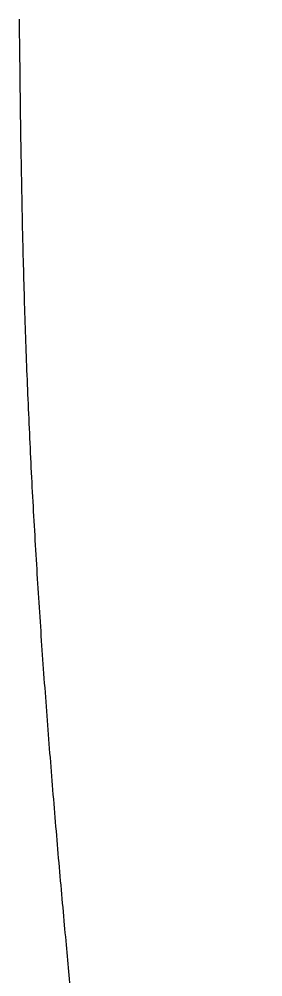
# Model space of a CAD drawing. Header units: millimetres. Extents: x -8699 to 14519, y -2727 to 7848.
# Drawn here: x 2398.6 to 2428.3, y -1674.9 to -1558.3 of the extents above; entities that cross this region are included whole.
import ezdxf

# ---------------------------------------------------------------- set-up
doc = ezdxf.new("R2010")
doc.units = ezdxf.units.MM
doc.layers.add('1', color=7, linetype='Continuous', true_color=0xffffff)

msp = doc.modelspace()

# ---------------------------------------------------------------- linework, layer by layer
at = {"layer": '1', "color": 7, "linetype": 'Continuous'}
msp.add_open_spline([(2398.63, -1558.26), (2398.63, -1558.97), (2398.65, -1560.74), (2398.7, -1564.32), (2398.75, -1568.99), (2398.83, -1574.39), (2398.93, -1580.05), (2399.08, -1586.96), (2399.31, -1595.1), (2399.67, -1604.57), (2400.11, -1614.02), (2400.64, -1623.46), (2401.23, -1632.77), (2401.89, -1641.96), (2402.6, -1651.04), (2403.35, -1660.01), (2404.1, -1668.46), (2404.83, -1676.32), (2405.55, -1683.62), (2406.3, -1690.82), (2407.1, -1697.93), (2407.96, -1704.99), (2408.88, -1712.02), (2409.87, -1719.07), (2410.92, -1726.14), (2412.04, -1733.26), (2413.22, -1740.48), (2414.44, -1747.81), (2415.7, -1755.33), (2417.01, -1763.08), (2418.34, -1770.96), (2419.67, -1778.95), (2421.48, -1789.89), (2423.24, -1800.98), (2424.71, -1810.73), (2425.49, -1816.08), (2426.02, -1819.8), (2426.49, -1823.15), (2426.89, -1826.07), (2427.22, -1828.59), (2427.54, -1831.01), (2427.81, -1833.16), (2428.03, -1834.9), (2428.2, -1836.28), (2428.28, -1836.98), (2428.29, -1837.09), (2428.29, -1837.09)], degree=3, knots=[0, 0, 0, 0, 0.00632, 0.015575, 0.029665, 0.045289, 0.062092, 0.079482, 0.106548, 0.132741, 0.159381, 0.185628, 0.211532, 0.237106, 0.262441, 0.287815, 0.31379, 0.337699, 0.363174, 0.390155, 0.418375, 0.447457, 0.47697, 0.506474, 0.535534, 0.563747, 0.590773, 0.616378, 0.640507, 0.663479, 0.68599, 0.70854, 0.731402, 0.778439, 0.802084, 0.813487, 0.824592, 0.835645, 0.847063, 0.859211, 0.872345, 0.891663, 0.91323, 0.937105, 0.972753, 1, 1, 1, 1], dxfattribs=at)

doc.saveas('drawing.dxf')
